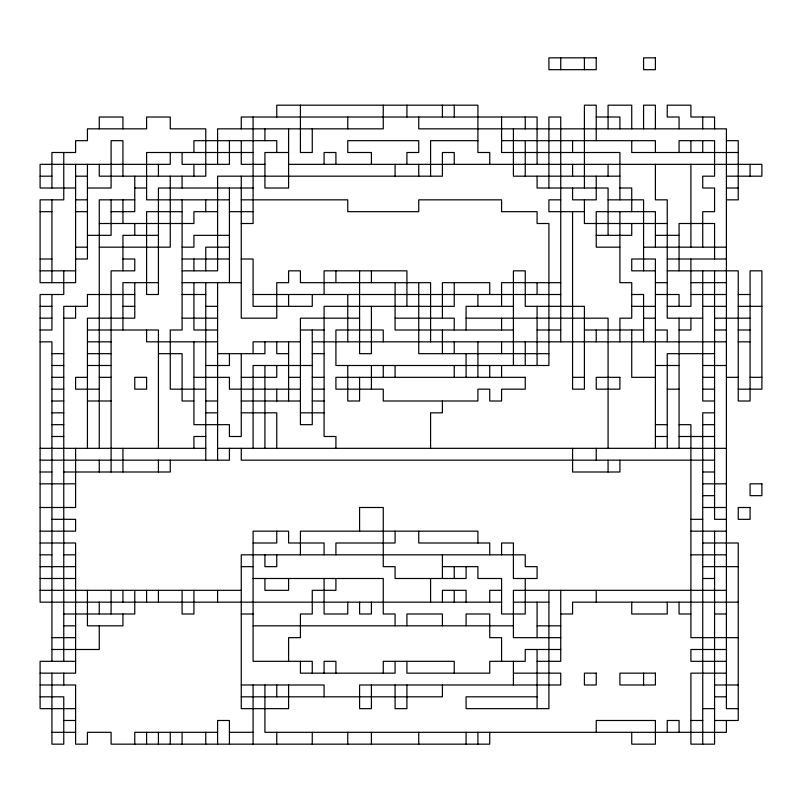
<?xml version="1.0" encoding="UTF-8"?>
<svg xmlns="http://www.w3.org/2000/svg" width="802" height="802" viewBox="0 0 802 802"><rect width="100%" height="100%" fill="white"/><g stroke="black" fill="none" stroke-linecap="round" stroke-linejoin="round"><path stroke-width="1.2" d="M596.237 117.012L619.906 117.012L619.906 128.841M477.912 140.681L430.584 140.681L430.584 176.179M501.581 140.681L655.404 140.681L655.404 152.51M726.401 140.681L738.231 140.681L738.231 199.838L726.401 199.838M253.091 152.51L146.596 152.51L146.596 199.838L229.422 199.838M288.59 152.51L264.921 152.51L264.921 188.009L288.59 188.009L288.59 128.841M738.231 152.51L631.735 152.51L631.735 140.681M264.921 164.34L241.262 164.34L241.262 140.681M288.59 164.34L761.9 164.34L761.9 176.179L726.401 176.179M40.1 176.179L51.929 176.179M75.599 176.179L87.428 176.179M619.906 176.179L513.41 176.179L513.41 128.841M75.599 188.009L40.1 188.009L40.1 164.34L170.265 164.34L170.265 152.51M87.428 188.009L111.097 188.009L111.097 140.681L122.927 140.681L122.927 176.179M134.766 188.009L146.596 188.009M253.091 188.009L158.425 188.009L158.425 294.504L146.596 294.504L146.596 211.678L182.094 211.678M619.906 188.009L631.735 188.009L631.735 211.678M726.401 188.009L738.231 188.009M75.599 199.838L87.428 199.838M134.766 199.838L99.268 199.838L99.268 448.328M241.262 199.838L347.757 199.838L347.757 211.678L418.744 211.678L418.744 199.838L501.581 199.838L501.581 211.678L537.079 211.678L537.079 223.507L548.909 223.507L548.909 365.501L335.918 365.501L335.918 330.003L383.256 330.003L383.256 341.832M560.738 199.838L548.909 199.838L548.909 211.678L584.407 211.678M608.076 199.838L643.575 199.838L643.575 270.835M40.1 211.678L51.929 211.678M75.599 211.678L87.428 211.678M111.097 211.678L134.766 211.678L134.766 176.179M217.593 211.678L193.924 211.678L193.924 223.507L99.268 223.507M229.422 211.678L253.091 211.678M241.262 223.507L253.091 223.507L253.091 117.012M667.234 223.507L584.407 223.507L584.407 199.838M87.428 235.337L111.097 235.337L111.097 199.838M158.425 235.337L122.927 235.337L122.927 270.835M229.422 235.337L193.924 235.337L193.924 247.176L182.094 247.176M596.237 235.337L631.735 235.337L631.735 223.507M655.404 235.337L679.073 235.337M75.599 247.176L87.428 247.176M99.268 247.176L170.265 247.176L170.265 176.179M229.422 247.176L205.763 247.176L205.763 270.835M619.906 247.176L596.237 247.176L596.237 211.678L655.404 211.678L655.404 247.176M643.575 247.176L726.401 247.176M40.1 259.006L51.929 259.006M75.599 259.006L87.428 259.006L87.428 164.34M122.927 259.006L134.766 259.006L134.766 270.835L111.097 270.835L111.097 471.997M182.094 259.006L229.422 259.006M241.262 259.006L253.091 259.006L253.091 306.334L312.259 306.334L312.259 294.504M667.234 259.006L726.401 259.006M40.1 270.835L75.599 270.835M182.094 270.835L217.593 270.835L217.593 176.179L442.413 176.179L442.413 152.51L454.243 152.51L454.243 164.34M655.404 270.835L631.735 270.835L631.735 259.006L655.404 259.006L655.404 448.328M667.234 270.835L738.231 270.835L738.231 401L750.071 401L750.071 270.835L761.9 270.835L761.9 389.17L738.231 389.17M158.425 282.675L122.927 282.675L122.927 330.003M182.094 282.675L241.262 282.675M560.738 282.675L501.581 282.675L501.581 306.334M655.404 282.675L667.234 282.675M690.903 282.675L726.401 282.675M134.766 294.504L87.428 294.504L87.428 306.334L63.769 306.334L63.769 661.319M182.094 294.504L205.763 294.504M253.091 294.504L560.738 294.504M631.735 294.504L643.575 294.504L643.575 341.832M655.404 294.504L679.073 294.504L679.073 306.334M690.903 294.504L726.401 294.504M738.231 294.504L750.071 294.504M40.1 306.334L51.929 306.334M122.927 306.334L134.766 306.334M205.763 306.334L217.593 306.334M513.41 306.334L466.082 306.334L466.082 330.003M631.735 306.334L655.404 306.334M667.234 306.334L690.903 306.334L690.903 259.006M702.732 306.334L726.401 306.334M738.231 306.334L761.9 306.334M40.1 318.173L51.929 318.173M63.769 318.173L75.599 318.173L75.599 306.334M182.094 318.173L217.593 318.173M359.587 318.173L300.419 318.173L300.419 424.669L312.259 424.669L312.259 330.003M395.085 318.173L454.243 318.173L454.243 330.003M466.082 318.173L608.076 318.173L608.076 448.328M643.575 318.173L655.404 318.173M702.732 318.173L667.234 318.173L667.234 199.838L655.404 199.838L655.404 164.34M714.572 318.173L750.071 318.173M40.1 330.003L51.929 330.003L51.929 294.504M87.428 330.003L158.425 330.003L158.425 448.328M217.593 330.003L193.924 330.003L193.924 282.675M300.419 330.003L324.088 330.003M513.41 330.003L395.085 330.003L395.085 282.675M537.079 330.003L560.738 330.003M584.407 330.003L643.575 330.003M655.404 330.003L667.234 330.003L667.234 341.832M679.073 330.003L690.903 330.003L690.903 318.173M714.572 330.003L726.401 330.003M738.231 330.003L750.071 330.003M40.1 341.832L51.929 341.832L51.929 661.319M87.428 341.832L111.097 341.832M217.593 341.832L146.596 341.832L146.596 330.003M300.419 341.832L253.091 341.832L253.091 353.672M312.259 341.832L726.401 341.832M738.231 341.832L750.071 341.832M51.929 353.672L63.769 353.672M87.428 353.672L111.097 353.672M158.425 353.672L182.094 353.672L182.094 401L193.924 401M217.593 353.672L264.921 353.672L264.921 341.832M288.59 353.672L276.76 353.672L276.76 341.832M312.259 353.672L324.088 353.672M548.909 353.672L418.744 353.672L418.744 282.675M714.572 353.672L667.234 353.672L667.234 448.328M51.929 365.501L63.769 365.501M87.428 365.501L111.097 365.501M205.763 365.501L229.422 365.501L229.422 353.672M312.259 365.501L253.091 365.501L253.091 448.328M655.404 365.501L679.073 365.501M702.732 365.501L726.401 365.501M51.929 377.331L63.769 377.331M87.428 377.331L75.599 377.331L75.599 389.17L99.268 389.17M99.268 377.331L111.097 377.331M193.924 377.331L229.422 377.331L229.422 389.17L300.419 389.17M241.262 377.331L276.76 377.331L276.76 365.501M288.59 377.331L300.419 377.331M312.259 377.331L324.088 377.331M572.578 377.331L584.407 377.331M655.404 377.331L631.735 377.331L631.735 330.003M702.732 377.331L714.572 377.331M726.401 377.331L738.231 377.331M750.071 377.331L761.9 377.331M51.929 389.17L63.769 389.17M205.763 389.17L170.265 389.17L170.265 330.003L182.094 330.003L182.094 199.838M312.259 389.17L324.088 389.17M667.234 389.17L679.073 389.17M702.732 389.17L714.572 389.17M51.929 401L63.769 401M87.428 401L111.097 401M205.763 401L217.593 401M241.262 401L300.419 401M312.259 401L324.088 401M714.572 401L702.732 401L702.732 270.835M51.929 412.829L63.769 412.829M205.763 412.829L217.593 412.829M241.262 412.829L276.76 412.829L276.76 448.328M300.419 412.829L324.088 412.829M714.572 412.829L702.732 412.829L702.732 744.156M51.929 424.669L63.769 424.669M655.404 424.669L667.234 424.669M679.073 424.669L690.903 424.669L690.903 637.66L738.231 637.66M702.732 424.669L714.572 424.669M51.929 436.499L63.769 436.499M205.763 436.499L193.924 436.499L193.924 448.328M655.404 436.499L667.234 436.499M679.073 436.499L714.572 436.499M40.1 448.328L205.763 448.328M217.593 448.328L726.401 448.328M40.1 460.168L229.422 460.168L229.422 448.328M714.572 460.168L241.262 460.168L241.262 448.328M40.1 471.997L51.929 471.997M63.769 471.997L170.265 471.997L170.265 460.168M702.732 471.997L714.572 471.997M40.1 483.827L75.599 483.827M702.732 483.827L726.401 483.827M702.732 495.666L714.572 495.666M40.1 507.496L75.599 507.496L75.599 448.328M702.732 507.496L726.401 507.496M51.929 519.325L75.599 519.325L75.599 531.165L40.1 531.165M690.903 519.325L702.732 519.325M726.401 519.325L714.572 519.325L714.572 270.835M690.903 531.165L726.401 531.165M40.1 542.994L75.599 542.994L75.599 673.159L40.1 673.159M253.091 542.994L276.76 542.994L276.76 531.165M702.732 542.994L738.231 542.994L738.231 720.487L714.572 720.487M40.1 554.824L51.929 554.824M63.769 554.824L75.599 554.824M690.903 554.824L726.401 554.824M40.1 566.663L75.599 566.663M241.262 566.663L253.091 566.663M442.413 566.663L477.912 566.663L477.912 578.493L501.581 578.493L501.581 613.991L525.24 613.991L525.24 578.493M702.732 566.663L738.231 566.663M40.1 578.493L75.599 578.493M253.091 578.493L383.256 578.493L383.256 613.991L395.085 613.991L395.085 625.821M702.732 578.493L714.572 578.493M40.1 590.322L241.262 590.322M501.581 590.322L489.741 590.322L489.741 602.162M726.401 590.322L513.41 590.322L513.41 637.66L560.738 637.66M501.581 602.162L40.1 602.162L40.1 294.504L63.769 294.504L63.769 270.835M513.41 602.162L548.909 602.162M738.231 602.162L572.578 602.162L572.578 613.991L560.738 613.991M63.769 613.991L134.766 613.991L134.766 590.322M241.262 613.991L253.091 613.991M690.903 613.991L679.073 613.991L679.073 602.162M714.572 613.991L726.401 613.991M63.769 625.821L75.599 625.821M253.091 625.821L513.41 625.821M537.079 625.821L560.738 625.821M51.929 637.66L75.599 637.66M51.929 649.49L99.268 649.49L99.268 625.821M560.738 649.49L525.24 649.49L525.24 661.319L489.741 661.319L489.741 673.159L406.915 673.159L406.915 661.319M726.401 649.49L690.903 649.49L690.903 661.319L726.401 661.319M75.599 661.319L40.1 661.319L40.1 708.657L75.599 708.657M537.079 661.319L560.738 661.319L560.738 590.322M513.41 673.159L560.738 673.159L560.738 684.988L359.587 684.988L359.587 708.657L371.416 708.657L371.416 684.988M726.401 673.159L690.903 673.159L690.903 744.156L714.572 744.156L714.572 531.165M40.1 684.988L75.599 684.988L75.599 744.156L87.428 744.156L87.428 732.316L111.097 732.316L111.097 744.156L489.741 744.156L489.741 732.316M241.262 684.988L324.088 684.988L324.088 696.818M714.572 684.988L738.231 684.988M40.1 696.818L63.769 696.818L63.769 744.156L51.929 744.156L51.929 673.159M241.262 696.818L442.413 696.818L442.413 684.988M537.079 696.818L466.082 696.818L466.082 708.657L548.909 708.657L548.909 590.322M714.572 696.818L726.401 696.818M702.732 708.657L714.572 708.657M738.231 708.657L726.401 708.657L726.401 128.841L418.744 128.841L418.744 117.012M63.769 720.487L75.599 720.487M690.903 720.487L702.732 720.487M51.929 732.316L75.599 732.316M217.593 732.316L134.766 732.316L134.766 744.156M229.422 732.316L253.091 732.316M750.071 164.34L750.071 176.179M726.401 720.487L726.401 732.316L264.921 732.316L264.921 684.988M714.572 128.841L714.572 117.012L690.903 117.012L690.903 105.182L667.234 105.182L667.234 117.012L679.073 117.012L679.073 128.841M714.572 259.006L714.572 223.507L679.073 223.507L679.073 270.835M702.732 117.012L702.732 128.841M702.732 140.681L702.732 152.51M702.732 247.176L702.732 211.678L714.572 211.678L714.572 188.009L702.732 188.009L702.732 176.179L714.572 176.179L714.572 140.681L679.073 140.681L679.073 152.51M690.903 140.681L690.903 152.51M690.903 164.34L690.903 247.176M679.073 318.173L679.073 448.328M679.073 732.316L679.073 720.487L667.234 720.487L667.234 732.316M667.234 602.162L667.234 613.991L631.735 613.991L631.735 602.162M655.404 128.841L655.404 105.182L643.575 105.182L643.575 128.841M643.575 673.159L643.575 684.988M631.735 128.841L631.735 105.182L608.076 105.182L608.076 128.841M631.735 732.316L631.735 744.156L655.404 744.156L655.404 720.487L596.237 720.487L596.237 732.316M619.906 199.838L619.906 152.51L501.581 152.51L501.581 117.012M619.906 211.678L619.906 282.675L631.735 282.675L631.735 318.173L619.906 318.173L619.906 341.832M619.906 460.168L619.906 471.997L572.578 471.997L572.578 448.328M608.076 164.34L608.076 176.179M608.076 235.337L608.076 188.009L537.079 188.009L537.079 176.179M608.076 460.168L608.076 471.997M596.237 140.681L596.237 105.182L584.407 105.182L584.407 188.009M596.237 176.179L596.237 199.838L572.578 199.838L572.578 188.009M596.237 330.003L596.237 341.832M596.237 448.328L596.237 460.168M596.237 590.322L596.237 602.162M584.407 57.844L584.407 69.684M572.578 140.681L572.578 152.51M572.578 164.34L572.578 176.179M572.578 211.678L572.578 389.17L584.407 389.17L584.407 306.334L525.24 306.334L525.24 270.835L513.41 270.835L513.41 365.501M560.738 57.844L560.738 69.684M560.738 341.832L560.738 117.012L548.909 117.012L548.909 188.009M537.079 164.34L537.079 117.012L241.262 117.012L241.262 128.841M537.079 282.675L537.079 294.504M537.079 306.334L537.079 365.501M537.079 602.162L537.079 637.66M537.079 649.49L537.079 708.657M525.24 117.012L525.24 128.841M525.24 140.681L525.24 176.179M525.24 341.832L525.24 365.501M513.41 661.319L513.41 684.988M501.581 318.173L501.581 330.003M501.581 341.832L501.581 353.672M501.581 365.501L501.581 377.331M501.581 554.824L501.581 542.994L513.41 542.994L513.41 578.493L537.079 578.493L537.079 566.663L525.24 566.663L525.24 554.824L241.262 554.824L241.262 708.657L288.59 708.657L288.59 684.988M501.581 661.319L501.581 637.66L489.741 637.66L489.741 613.991L466.082 613.991L466.082 625.821M489.741 164.34L489.741 152.51L477.912 152.51L477.912 105.182L276.76 105.182L276.76 117.012M489.741 294.504L489.741 282.675L442.413 282.675L442.413 318.173M489.741 365.501L489.741 377.331M489.741 554.824L489.741 542.994L418.744 542.994L418.744 531.165M477.912 294.504L477.912 306.334M477.912 341.832L477.912 377.331M477.912 542.994L477.912 531.165L300.419 531.165L300.419 554.824M477.912 732.316L477.912 744.156M466.082 353.672L466.082 377.331M466.082 566.663L466.082 578.493L395.085 578.493L395.085 566.663L383.256 566.663L383.256 507.496L359.587 507.496L359.587 531.165M466.082 602.162L466.082 590.322L442.413 590.322L442.413 602.162M466.082 732.316L466.082 744.156M454.243 105.182L454.243 117.012M454.243 282.675L454.243 306.334L324.088 306.334L324.088 436.499L335.918 436.499L335.918 448.328M454.243 341.832L454.243 353.672M454.243 365.501L454.243 377.331M454.243 566.663L454.243 578.493M454.243 590.322L454.243 602.162M454.243 673.159L454.243 661.319L383.256 661.319L383.256 673.159M442.413 105.182L442.413 117.012M442.413 330.003L442.413 353.672M442.413 401L442.413 412.829L430.584 412.829L430.584 448.328M442.413 554.824L442.413 578.493M442.413 625.821L442.413 613.991L406.915 613.991L406.915 625.821M430.584 341.832L430.584 282.675L300.419 282.675L300.419 270.835L288.59 270.835L288.59 282.675L276.76 282.675L276.76 318.173L241.262 318.173L241.262 176.179M430.584 578.493L430.584 602.162M418.744 164.34L418.744 176.179M418.744 732.316L418.744 744.156M406.915 105.182L406.915 117.012M406.915 164.34L406.915 152.51L418.744 152.51L418.744 140.681L347.757 140.681L347.757 152.51L371.416 152.51L371.416 164.34M406.915 306.334L406.915 270.835L324.088 270.835L324.088 294.504M406.915 684.988L406.915 708.657L395.085 708.657L395.085 684.988M395.085 164.34L395.085 176.179M395.085 365.501L395.085 377.331M395.085 531.165L395.085 542.994L335.918 542.994L335.918 554.824M395.085 661.319L395.085 673.159L300.419 673.159L300.419 661.319M383.256 105.182L383.256 128.841L217.593 128.841L217.593 164.34M383.256 365.501L383.256 377.331M371.416 270.835L371.416 282.675M371.416 306.334L371.416 353.672L359.587 353.672L359.587 270.835M371.416 365.501L371.416 389.17M371.416 602.162L371.416 613.991L359.587 613.991L359.587 602.162M371.416 732.316L371.416 744.156M359.587 377.331L359.587 401L347.757 401L347.757 365.501M347.757 117.012L347.757 128.841M347.757 294.504L347.757 341.832M347.757 602.162L347.757 613.991L324.088 613.991L324.088 578.493M347.757 732.316L347.757 744.156M335.918 164.34L335.918 152.51L324.088 152.51L324.088 164.34M335.918 270.835L335.918 282.675M335.918 578.493L335.918 590.322L312.259 590.322L312.259 613.991L300.419 613.991L300.419 637.66L288.59 637.66L288.59 661.319M335.918 673.159L335.918 661.319L324.088 661.319L324.088 673.159M324.088 554.824L324.088 542.994L288.59 542.994L288.59 531.165L253.091 531.165L253.091 661.319L312.259 661.319L312.259 673.159M312.259 128.841L312.259 152.51L300.419 152.51L300.419 105.182M312.259 732.316L312.259 744.156M288.59 294.504L288.59 306.334M288.59 341.832L288.59 401M288.59 578.493L288.59 590.322L264.921 590.322L264.921 578.493M276.76 152.51L276.76 140.681L193.924 140.681L193.924 152.51M276.76 389.17L276.76 401M276.76 554.824L276.76 566.663L264.921 566.663L264.921 554.824M276.76 684.988L276.76 696.818M276.76 732.316L276.76 744.156M264.921 128.841L264.921 140.681M264.921 365.501L264.921 448.328M253.091 684.988L253.091 744.156M241.262 353.672L241.262 436.499L229.422 436.499L229.422 424.669L193.924 424.669L193.924 341.832M229.422 140.681L229.422 164.34L182.094 164.34L182.094 152.51M229.422 188.009L229.422 282.675M229.422 744.156L229.422 720.487L217.593 720.487L217.593 744.156M217.593 282.675L217.593 460.168M217.593 590.322L217.593 602.162M205.763 199.838L205.763 211.678M205.763 282.675L205.763 460.168M205.763 732.316L205.763 744.156M193.924 164.34L193.924 176.179M193.924 259.006L193.924 270.835M193.924 590.322L193.924 613.991L182.094 613.991L182.094 590.322M182.094 176.179L182.094 188.009M182.094 732.316L182.094 744.156M170.265 732.316L170.265 744.156M158.425 164.34L158.425 176.179M158.425 460.168L158.425 471.997M158.425 590.322L158.425 602.162M158.425 732.316L158.425 744.156M146.596 590.322L146.596 602.162M146.596 732.316L146.596 744.156M134.766 223.507L134.766 235.337M134.766 282.675L134.766 318.173L87.428 318.173L87.428 448.328M122.927 128.841L122.927 117.012L99.268 117.012L99.268 128.841M122.927 199.838L122.927 223.507M122.927 448.328L122.927 471.997M122.927 590.322L122.927 602.162M122.927 613.991L122.927 625.821L87.428 625.821L87.428 590.322M111.097 590.322L111.097 613.991M99.268 164.34L99.268 176.179L205.763 176.179L205.763 128.841L170.265 128.841L170.265 117.012L146.596 117.012L146.596 128.841L87.428 128.841L87.428 140.681L75.599 140.681L75.599 152.51L51.929 152.51L51.929 188.009M99.268 460.168L99.268 471.997M99.268 602.162L99.268 613.991M75.599 164.34L75.599 282.675L40.1 282.675L40.1 199.838L63.769 199.838L63.769 152.51M63.769 673.159L63.769 684.988M51.929 199.838L51.929 282.675M596.237 57.844L548.909 57.844L548.909 69.684L596.237 69.684L596.237 57.844M655.404 57.844L643.575 57.844L643.575 69.684L655.404 69.684L655.404 57.844M146.596 377.331L134.766 377.331L134.766 389.17L146.596 389.17L146.596 377.331M525.24 377.331L335.918 377.331L335.918 389.17L383.256 389.17L383.256 401L477.912 401L477.912 389.17L489.741 389.17L489.741 401L501.581 401L501.581 389.17L525.24 389.17L525.24 377.331M619.906 377.331L596.237 377.331L596.237 389.17L619.906 389.17L619.906 377.331M761.9 483.827L750.071 483.827L750.071 495.666L761.9 495.666L761.9 483.827M750.071 507.496L738.231 507.496L738.231 519.325L750.071 519.325L750.071 507.496M596.237 673.159L584.407 673.159L584.407 684.988L596.237 684.988L596.237 673.159M655.404 673.159L619.906 673.159L619.906 684.988L655.404 684.988L655.404 673.159"/></g></svg>
